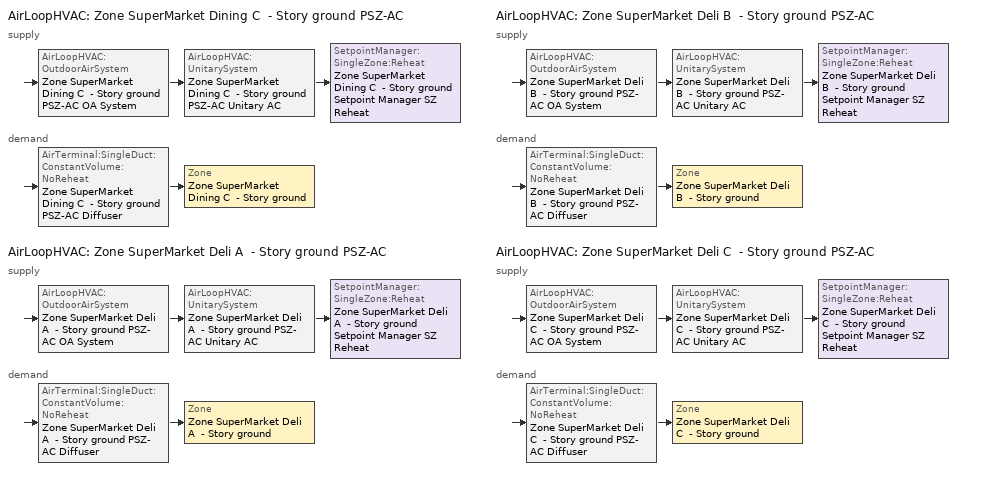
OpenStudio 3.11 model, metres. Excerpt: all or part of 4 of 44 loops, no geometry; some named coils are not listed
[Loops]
AirLoopHVAC 'Zone SuperMarket Dining C  - Story ground PSZ-AC'
 supply: AirLoopHVAC:OutdoorAirSystem 'Zone SuperMarket Dining C  - Story ground PSZ-AC OA System' > AirLoopHVAC:UnitarySystem 'Zone SuperMarket Dining C  - Story ground PSZ-AC Unitary AC' > SetpointManager:SingleZone:Reheat 'Zone SuperMarket Dining C  - Story ground Setpoint Manager SZ Reheat'
 demand: AirTerminal:SingleDuct:ConstantVolume:NoReheat 'Zone SuperMarket Dining C  - Story ground PSZ-AC Diffuser' > Zone 'Zone SuperMarket Dining C  - Story ground'
AirLoopHVAC 'Zone SuperMarket Deli A  - Story ground PSZ-AC'
 supply: AirLoopHVAC:OutdoorAirSystem 'Zone SuperMarket Deli A  - Story ground PSZ-AC OA System' > AirLoopHVAC:UnitarySystem 'Zone SuperMarket Deli A  - Story ground PSZ-AC Unitary AC' > SetpointManager:SingleZone:Reheat 'Zone SuperMarket Deli A  - Story ground Setpoint Manager SZ Reheat'
 demand: AirTerminal:SingleDuct:ConstantVolume:NoReheat 'Zone SuperMarket Deli A  - Story ground PSZ-AC Diffuser' > Zone 'Zone SuperMarket Deli A  - Story ground'
AirLoopHVAC 'Zone SuperMarket Deli B  - Story ground PSZ-AC'
 supply: AirLoopHVAC:OutdoorAirSystem 'Zone SuperMarket Deli B  - Story ground PSZ-AC OA System' > AirLoopHVAC:UnitarySystem 'Zone SuperMarket Deli B  - Story ground PSZ-AC Unitary AC' > SetpointManager:SingleZone:Reheat 'Zone SuperMarket Deli B  - Story ground Setpoint Manager SZ Reheat'
 demand: AirTerminal:SingleDuct:ConstantVolume:NoReheat 'Zone SuperMarket Deli B  - Story ground PSZ-AC Diffuser' > Zone 'Zone SuperMarket Deli B  - Story ground'
AirLoopHVAC 'Zone SuperMarket Deli C  - Story ground PSZ-AC'
 supply: AirLoopHVAC:OutdoorAirSystem 'Zone SuperMarket Deli C  - Story ground PSZ-AC OA System' > AirLoopHVAC:UnitarySystem 'Zone SuperMarket Deli C  - Story ground PSZ-AC Unitary AC' > SetpointManager:SingleZone:Reheat 'Zone SuperMarket Deli C  - Story ground Setpoint Manager SZ Reheat'
 demand: AirTerminal:SingleDuct:ConstantVolume:NoReheat 'Zone SuperMarket Deli C  - Story ground PSZ-AC Diffuser' > Zone 'Zone SuperMarket Deli C  - Story ground'
[Sizing:Zone] Zone Cooling Design Supply Air Temperature Input Method=SupplyAirTemperature; Zone Cooling Design Supply Air Temperature {C}=12.7778; Zone Cooling Design Supply Air Temperature Difference {deltaC}=11.11; Zone Heating Design Supply Air Temperature Input Method=SupplyAirTemperature; Zone Heating Design Supply Air Temperature {C}=50; Zone Heating Design Supply Air Temperature Difference {deltaC}=11.11; Zone Cooling Design Supply Air Humidity Ratio {kg-H2O/kg-air}=0.0085; Zone Heating Design Supply Air Humidity Ratio {kg-H2O/kg-air}=0.008; Cooling Design Air Flow Method=DesignDay; Heating Design Air Flow Method=DesignDay; Heating Maximum Air Flow Fraction=1; Account for Dedicated Outdoor Air System=No; Dedicated Outdoor Air System Control Strategy=NeutralSupplyAir; Dedicated Outdoor Air Low Setpoint Temperature for Design {C}=autosize; Dedicated Outdoor Air High Setpoint Temperature for Design {C}=autosize; Zone Load Sizing Method=Sensible Load Only No Latent Load; Zone Latent Cooling Design Supply Air Humidity Ratio Input Method=HumidityRatioDifference; Zone Cooling Design Supply Air Humidity Ratio Difference {kgWater/kgDryAir}=0.005; Zone Latent Heating Design Supply Air Humidity Ratio Input Method=HumidityRatioDifference; Zone Humidification Design Supply Air Humidity Ratio Difference {kgWater/kgDryAir}=0.005; Sizing Option=Coincident; Heating Coil Sizing Method=None; Maximum Heating Capacity To Cooling Load Sizing Ratio {W/W}=1
Zone SuperMarket Dining C  - Story ground; Zone SuperMarket Deli A  - Story ground; Zone SuperMarket Deli B  - Story ground; Zone SuperMarket Deli C  - Story ground
[Zone equipment]
Zone SuperMarket Dining C  - Story ground: Zone SuperMarket Dining C  - Story ground PSZ-AC Diffuser
Zone SuperMarket Deli A  - Story ground: Zone SuperMarket Deli A  - Story ground Exhaust Fan, Zone SuperMarket Deli A  - Story ground PSZ-AC Diffuser
Zone SuperMarket Deli B  - Story ground: Zone SuperMarket Deli B  - Story ground Exhaust Fan, Zone SuperMarket Deli B  - Story ground PSZ-AC Diffuser
Zone SuperMarket Deli C  - Story ground: Zone SuperMarket Deli C  - Story ground Exhaust Fan, Zone SuperMarket Deli C  - Story ground PSZ-AC Diffuser
[Fan:ZoneExhaust] Availability Schedule=Always On Discrete; Fan Total Efficiency=0.53983; Pressure Rise {Pa}=124.544; Flow Fraction Schedule=Always On Discrete; System Availability Manager Coupling Mode=Decoupled
Name | Maximum Flow Rate {m3/s}
Zone SuperMarket Deli A  - Story ground Exhaust Fan; Zone SuperMarket Deli C  - Story ground Exhaust Fan | 0.122471
Zone SuperMarket Deli B  - Story ground Exhaust Fan | 1.16923
[AirLoopHVAC] Design Supply Air Flow Rate {m3/s}=autosize; Design Return Air Flow Fraction of Supply Air Flow=1
Name | Availability Schedule
Zone SuperMarket Dining C  - Story ground PSZ-AC | Zone SuperMarket Dining C  - Story ground PSZ-AC Occ Sch
Zone SuperMarket Deli A  - Story ground PSZ-AC | Zone SuperMarket Deli A  - Story ground PSZ-AC Occ Sch
Zone SuperMarket Deli B  - Story ground PSZ-AC | Zone SuperMarket Deli B  - Story ground PSZ-AC Occ Sch
Zone SuperMarket Deli C  - Story ground PSZ-AC | Zone SuperMarket Deli C  - Story ground PSZ-AC Occ Sch
[Sizing:System] Type of Load to Size On=Sensible; Design Outdoor Air Flow Rate {m3/s}=Autosize; Central Heating Maximum System Air Flow Ratio=1; Preheat Design Temperature {C}=7.22222; Preheat Design Humidity Ratio {kg-H2O/kg-Air}=0.008; Precool Design Temperature {C}=12.7778; Precool Design Humidity Ratio {kg-H2O/kg-Air}=0.008; Central Cooling Design Supply Air Temperature {C}=12.7778; Central Heating Design Supply Air Temperature {C}=50; Sizing Option=Coincident; 100% Outdoor Air in Cooling=No; 100% Outdoor Air in Heating=No; Central Cooling Design Supply Air Humidity Ratio {kg-H2O/kg-Air}=0.0085; Central Heating Design Supply Air Humidity Ratio {kg-H2O/kg-Air}=0.008; Cooling Design Air Flow Method=DesignDay; Heating Design Air Flow Method=DesignDay; System Outdoor Air Method=ZoneSum; Zone Maximum Outdoor Air Fraction=1; Cooling Supply Air Flow Rate Per Floor Area {m3/s-m2}=0.00996765; Cooling Fraction of Autosized Cooling Supply Air Flow Rate=1; Cooling Supply Air Flow Rate Per Unit Cooling Capacity {m3/s-W}=3.94755e-05; Heating Supply Air Flow Rate Per Floor Area {m3/s-m2}=0.00996765; Heating Fraction of Autosized Heating Supply Air Flow Rate=1; Heating Fraction of Autosized Cooling Supply Air Flow Rate=1; Heating Supply Air Flow Rate Per Unit Heating Capacity {m3/s-W}=3.15882e-05; Cooling Design Capacity Method=CoolingDesignCapacity; Cooling Design Capacity {W}=autosize; Cooling Design Capacity Per Floor Area {W/m2}=234.7; Fraction of Autosized Cooling Design Capacity=1; Heating Design Capacity Method=HeatingDesignCapacity; Heating Design Capacity {W}=autosize; Heating Design Capacity Per Floor Area {W/m2}=157; Fraction of Autosized Heating Design Capacity=1; Central Cooling Capacity Control Method=OnOff; Occupant Diversity=autosize; Heating Coil Sizing Method=None; Maximum Heating Capacity To Cooling Capacity Sizing Ratio {W/W}=1
Zone SuperMarket Dining C  - Story ground PSZ-AC; Zone SuperMarket Deli A  - Story ground PSZ-AC; Zone SuperMarket Deli B  - Story ground PSZ-AC; Zone SuperMarket Deli C  - Story ground PSZ-AC
[SetpointManager:SingleZone:Reheat] Minimum Supply Air Temperature {C}=12.7778; Maximum Supply Air Temperature {C}=50
Name | Control Zone | Setpoint Node or NodeList
Zone SuperMarket Dining C  - Story ground Setpoint Manager SZ Reheat | Zone SuperMarket Dining C  - Story ground | Zone SuperMarket Dining C  - Story ground PSZ-AC Supply Outlet Node
Zone SuperMarket Deli A  - Story ground Setpoint Manager SZ Reheat | Zone SuperMarket Deli A  - Story ground | Zone SuperMarket Deli A  - Story ground PSZ-AC Supply Outlet Node
Zone SuperMarket Deli B  - Story ground Setpoint Manager SZ Reheat | Zone SuperMarket Deli B  - Story ground | Zone SuperMarket Deli B  - Story ground PSZ-AC Supply Outlet Node
Zone SuperMarket Deli C  - Story ground Setpoint Manager SZ Reheat | Zone SuperMarket Deli C  - Story ground | Zone SuperMarket Deli C  - Story ground PSZ-AC Supply Outlet Node
[Coil:Heating:Electric] Availability Schedule=Always On Discrete; Efficiency=1
Zone SuperMarket Dining C  - Story ground PSZ-AC Electric Backup Htg Coil; Zone SuperMarket Deli A  - Story ground PSZ-AC Electric Backup Htg Coil; Zone SuperMarket Deli B  - Story ground PSZ-AC Electric Backup Htg Coil; Zone SuperMarket Deli C  - Story ground PSZ-AC Electric Backup Htg Coil
[Coil:Cooling:DX:SingleSpeed] Availability Schedule=Always On Discrete; Rated Total Cooling Capacity {W}=autosize; Rated Sensible Heat Ratio=autosize; Rated COP {W/W}=3.721984; Rated Air Flow Rate {m3/s}=autosize; Rated Evaporator Fan Power Per Volume Flow Rate 2017 {W/(m3/s)}=773.3; Rated Evaporator Fan Power Per Volume Flow Rate 2023 {W/(m3/s)}=934.4; Total Cooling Capacity Function of Temperature Curve=CoilClgDXQRatio_fTwbToadbSI; Total Cooling Capacity Function of Flow Fraction Curve=CoilClgDXSnglQRatio_fCFMRatio; Energy Input Ratio Function of Temperature Curve=CoilClgDXEIRRatio_fTwbToadbSI; Energy Input Ratio Function of Flow Fraction Curve=CoilClgDXSnglEIRRatio_fCFMRatio; Part Load Fraction Correlation Curve=CoilClgDXEIRRatio_fQFrac; Minimum Outdoor Dry-Bulb Temperature for Compressor Operation {C}=-25; Nominal Time for Condensate Removal to Begin {s}=0; Ratio of Initial Moisture Evaporation Rate and Steady State Latent Capacity=0; Maximum Cycling Rate {cycles/hr}=0; Latent Capacity Time Constant {s}=0; Condenser Type=AirCooled; Evaporative Condenser Effectiveness=0.9; Evaporative Condenser Air Flow Rate {m3/s}=autosize; Evaporative Condenser Pump Rated Power Consumption {W}=autosize; Crankcase Heater Capacity {W}=0; Maximum Outdoor Dry-Bulb Temperature for Crankcase Heater Operation {C}=10; Basin Heater Capacity {W/K}=0; Basin Heater Setpoint Temperature {C}=2
Zone SuperMarket Dining C  - Story ground PSZ-AC 1spd DX AC Clg Coil 4kBtu/hr 13.4SEER; Zone SuperMarket Deli A  - Story ground PSZ-AC 1spd DX AC Clg Coil 9kBtu/hr 13.4SEER; Zone SuperMarket Deli B  - Story ground PSZ-AC 1spd DX AC Clg Coil 52kBtu/hr 13.4SEER; Zone SuperMarket Deli C  - Story ground PSZ-AC 1spd DX AC Clg Coil 7kBtu/hr 13.4SEER
[Fan:OnOff] Availability Schedule=Always On Discrete; Fan Total Efficiency=0.55575; Pressure Rise {Pa}=622.722; Maximum Flow Rate {m3/s}=autosize; Motor Efficiency=0.855; Motor In Airstream Fraction=1
Name | Fan Power Ratio Function of Speed Ratio Curve | Fan Efficiency Ratio Function of Speed Ratio Curve
Zone SuperMarket Dining C  - Story ground PSZ-AC Fan | Fan On Off Power Curve 38 | Fan On Off Efficiency Curve 38
Zone SuperMarket Deli A  - Story ground PSZ-AC Fan | Fan On Off Power Curve 39 | Fan On Off Efficiency Curve 39
Zone SuperMarket Deli B  - Story ground PSZ-AC Fan | Fan On Off Power Curve 40 | Fan On Off Efficiency Curve 40
Zone SuperMarket Deli C  - Story ground PSZ-AC Fan | Fan On Off Power Curve 41 | Fan On Off Efficiency Curve 41
[AirLoopHVAC:UnitarySystem] Control Type=Load; Dehumidification Control Type=None; Availability Schedule=Always On Discrete; Fan Placement=DrawThrough; DX Heating Coil Sizing Ratio=1; Use DOAS DX Cooling Coil=No; DOAS DX Cooling Coil Leaving Minimum Air Temperature {C}=2; Latent Load Control=SensibleOnlyLoadControl; Supply Air Flow Rate Method During Cooling Operation=SupplyAirFlowRate; Supply Air Flow Rate During Cooling Operation {m3/s}=Autosize; Supply Air Flow Rate Method During Heating Operation=SupplyAirFlowRate; Supply Air Flow Rate During Heating Operation {m3/s}=Autosize; Supply Air Flow Rate Method When No Cooling or Heating is Required=None; No Load Supply Air Flow Rate Control Set To Low Speed=Yes; Maximum Supply Air Temperature {C}=80; Maximum Outdoor Dry-Bulb Temperature for Supplemental Heater Operation {C}=21; Ancilliary On-Cycle Electric Power {W}=0; Ancilliary Off-Cycle Electric Power {W}=0
Name | Controlling Zone or Thermostat Location | Supply Fan | Supply Air Fan Operating Mode Schedule | Heating Coil | Cooling Coil | Supplemental Heating Coil
Zone SuperMarket Dining C  - Story ground PSZ-AC Unitary AC | Zone SuperMarket Dining C  - Story ground | Zone SuperMarket Dining C  - Story ground PSZ-AC Fan | Zone SuperMarket Dining C  - Story ground PSZ-AC Occ Sch | Zone SuperMarket Dining C  - Story ground PSZ-AC Water Htg Coil | Zone SuperMarket Dining C  - Story ground PSZ-AC 1spd DX AC Clg Coil 4kBtu/hr 13.4SEER | Zone SuperMarket Dining C  - Story ground PSZ-AC Electric Backup Htg Coil
Zone SuperMarket Deli A  - Story ground PSZ-AC Unitary AC | Zone SuperMarket Deli A  - Story ground | Zone SuperMarket Deli A  - Story ground PSZ-AC Fan | Zone SuperMarket Deli A  - Story ground PSZ-AC Occ Sch | Zone SuperMarket Deli A  - Story ground PSZ-AC Water Htg Coil | Zone SuperMarket Deli A  - Story ground PSZ-AC 1spd DX AC Clg Coil 9kBtu/hr 13.4SEER | Zone SuperMarket Deli A  - Story ground PSZ-AC Electric Backup Htg Coil
Zone SuperMarket Deli B  - Story ground PSZ-AC Unitary AC | Zone SuperMarket Deli B  - Story ground | Zone SuperMarket Deli B  - Story ground PSZ-AC Fan | Zone SuperMarket Deli B  - Story ground PSZ-AC Occ Sch | Zone SuperMarket Deli B  - Story ground PSZ-AC Water Htg Coil | Zone SuperMarket Deli B  - Story ground PSZ-AC 1spd DX AC Clg Coil 52kBtu/hr 13.4SEER | Zone SuperMarket Deli B  - Story ground PSZ-AC Electric Backup Htg Coil
Zone SuperMarket Deli C  - Story ground PSZ-AC Unitary AC | Zone SuperMarket Deli C  - Story ground | Zone SuperMarket Deli C  - Story ground PSZ-AC Fan | Zone SuperMarket Deli C  - Story ground PSZ-AC Occ Sch | Zone SuperMarket Deli C  - Story ground PSZ-AC Water Htg Coil | Zone SuperMarket Deli C  - Story ground PSZ-AC 1spd DX AC Clg Coil 7kBtu/hr 13.4SEER | Zone SuperMarket Deli C  - Story ground PSZ-AC Electric Backup Htg Coil
[Controller:OutdoorAir] Minimum Outdoor Air Flow Rate {m3/s}=autosize; Maximum Outdoor Air Flow Rate {m3/s}=Autosize; Economizer Control Type=NoEconomizer; Economizer Control Action Type=ModulateFlow; Economizer Maximum Limit Dry-Bulb Temperature {C}=28; Economizer Maximum Limit Enthalpy {J/kg}=64000; Lockout Type=LockoutWithHeating; Minimum Limit Type=FixedMinimum; High Humidity Control=No; High Humidity Outdoor Air Flow Ratio=1; Control High Indoor Humidity Based on Outdoor Humidity Ratio=Yes; Heat Recovery Bypass Control Type=BypassWhenWithinEconomizerLimits; Economizer Operation Staging=InterlockedWithMechanicalCooling
Name | Minimum Outdoor Air Schedule | Maximum Fraction of Outdoor Air Schedule | Controller Mechanical Ventilation
Zone SuperMarket Dining C  - Story ground PSZ-AC OA System Controller | Zone SuperMarket Dining C  - Story ground PSZ-AC Occ Sch | ems_Zone_SuperMarket_Dining_C____Story_ground_PSZ_AC_maxOASch | Controller Mechanical Ventilation 39
Zone SuperMarket Deli A  - Story ground PSZ-AC OA System Controller | Zone SuperMarket Deli A  - Story ground PSZ-AC Occ Sch | ems_Zone_SuperMarket_Deli_A____Story_ground_PSZ_AC_maxOASch | Controller Mechanical Ventilation 40
Zone SuperMarket Deli B  - Story ground PSZ-AC OA System Controller | Zone SuperMarket Deli B  - Story ground PSZ-AC Occ Sch | ems_Zone_SuperMarket_Deli_B____Story_ground_PSZ_AC_maxOASch | Controller Mechanical Ventilation 41
Zone SuperMarket Deli C  - Story ground PSZ-AC OA System Controller | Zone SuperMarket Deli C  - Story ground PSZ-AC Occ Sch | ems_Zone_SuperMarket_Deli_C____Story_ground_PSZ_AC_maxOASch | Controller Mechanical Ventilation 42
[Controller:MechanicalVentilation] Availability Schedule=Always On Discrete
Controller Mechanical Ventilation 39; Controller Mechanical Ventilation 40; Controller Mechanical Ventilation 41; Controller Mechanical Ventilation 42
[AirLoopHVAC:OutdoorAirSystem]
Name | Controller
Zone SuperMarket Dining C  - Story ground PSZ-AC OA System | Zone SuperMarket Dining C  - Story ground PSZ-AC OA System Controller
Zone SuperMarket Deli A  - Story ground PSZ-AC OA System | Zone SuperMarket Deli A  - Story ground PSZ-AC OA System Controller
Zone SuperMarket Deli B  - Story ground PSZ-AC OA System | Zone SuperMarket Deli B  - Story ground PSZ-AC OA System Controller
Zone SuperMarket Deli C  - Story ground PSZ-AC OA System | Zone SuperMarket Deli C  - Story ground PSZ-AC OA System Controller
[AirTerminal:SingleDuct:ConstantVolume:NoReheat] Availability Schedule=Always On Discrete; Maximum Air Flow Rate {m3/s}=AutoSize
Zone SuperMarket Dining C  - Story ground PSZ-AC Diffuser; Zone SuperMarket Deli A  - Story ground PSZ-AC Diffuser; Zone SuperMarket Deli B  - Story ground PSZ-AC Diffuser; Zone SuperMarket Deli C  - Story ground PSZ-AC Diffuser
[Schedule:Ruleset]
Name | Default Day Schedule | Summer Design Day Schedule | Winter Design Day Schedule
Zone SuperMarket Deli A  - Story ground PSZ-AC Occ Sch | Zone SuperMarket Deli A  - Story ground PSZ-AC Occ Sch Default | Zone SuperMarket Deli A  - Story ground PSZ-AC Occ Sch Summer Design Day | Zone SuperMarket Deli A  - Story ground PSZ-AC Occ Sch Winter Design Day
ems_Zone_SuperMarket_Deli_A____Story_ground_PSZ_AC_maxOASch | ems_Zone_SuperMarket_Deli_A____Story_ground_PSZ_AC_maxOASch_Default
Zone SuperMarket Deli B  - Story ground PSZ-AC Occ Sch | Zone SuperMarket Deli B  - Story ground PSZ-AC Occ Sch Default | Zone SuperMarket Deli B  - Story ground PSZ-AC Occ Sch Summer Design Day | Zone SuperMarket Deli B  - Story ground PSZ-AC Occ Sch Winter Design Day
ems_Zone_SuperMarket_Deli_B____Story_ground_PSZ_AC_maxOASch | ems_Zone_SuperMarket_Deli_B____Story_ground_PSZ_AC_maxOASch_Default
Zone SuperMarket Deli C  - Story ground PSZ-AC Occ Sch | Zone SuperMarket Deli C  - Story ground PSZ-AC Occ Sch Default | Zone SuperMarket Deli C  - Story ground PSZ-AC Occ Sch Summer Design Day | Zone SuperMarket Deli C  - Story ground PSZ-AC Occ Sch Winter Design Day
ems_Zone_SuperMarket_Deli_C____Story_ground_PSZ_AC_maxOASch | ems_Zone_SuperMarket_Deli_C____Story_ground_PSZ_AC_maxOASch_Default
Zone SuperMarket Dining C  - Story ground PSZ-AC Occ Sch | Zone SuperMarket Dining C  - Story ground PSZ-AC Occ Sch Default | Zone SuperMarket Dining C  - Story ground PSZ-AC Occ Sch Summer Design Day | Zone SuperMarket Dining C  - Story ground PSZ-AC Occ Sch Winter Design Day
ems_Zone_SuperMarket_Dining_C____Story_ground_PSZ_AC_maxOASch | ems_Zone_SuperMarket_Dining_C____Story_ground_PSZ_AC_maxOASch_Default
[Schedule:Day]
Zone SuperMarket Deli A  - Story ground PSZ-AC Occ Sch Default; Zone SuperMarket Deli C  - Story ground PSZ-AC Occ Sch Default: 8, 0, 0, 22, 0, 1, 24, 0, 0
Zone SuperMarket Deli A  - Story ground PSZ-AC Occ Sch Winter Design Day; Zone SuperMarket Deli A  - Story ground PSZ-AC Occ Sch Summer Design Day; Zone SuperMarket Deli B  - Story ground PSZ-AC Occ Sch Winter Design Day; Zone SuperMarket Deli B  - Story ground PSZ-AC Occ Sch Summer Design Day; Zone SuperMarket Deli C  - Story ground PSZ-AC Occ Sch Winter Design Day; Zone SuperMarket Deli C  - Story ground PSZ-AC Occ Sch Summer Design Day; Zone SuperMarket Dining C  - Story ground PSZ-AC Occ Sch Winter Design Day; Zone SuperMarket Dining C  - Story ground PSZ-AC Occ Sch Summer Design Day: 24, 0, 1
Schedule Day 39; Schedule Day 41; Schedule Day 43; Schedule Day 49: 7, 0, 0, 21, 0, 1, 24, 0, 0
Schedule Day 40; Schedule Day 44: 8, 0, 0, 19, 0, 1, 24, 0, 0
ems_Zone_SuperMarket_Deli_A____Story_ground_PSZ_AC_maxOASch_Default; ems_Zone_SuperMarket_Deli_B____Story_ground_PSZ_AC_maxOASch_Default; ems_Zone_SuperMarket_Deli_C____Story_ground_PSZ_AC_maxOASch_Default; ems_Zone_SuperMarket_Dining_C____Story_ground_PSZ_AC_maxOASch_Default: 24, 0, 0.75
Zone SuperMarket Deli B  - Story ground PSZ-AC Occ Sch Default; Zone SuperMarket Dining C  - Story ground PSZ-AC Occ Sch Default: 7, 0, 0, 22, 0, 1, 24, 0, 0
Schedule Day 42; Schedule Day 50: 7, 0, 0, 20, 0, 1, 24, 0, 0
[Schedule:Rule] Date Specification Type=DateRange; Start Month=1; End Month=12
Name | Schedule Ruleset | Rule Order | Day Schedule | Apply Saturday | Start Day | End Day | Apply Sunday
Schedule Rule 26 | Zone SuperMarket Deli A  - Story ground PSZ-AC Occ Sch | 1 | Schedule Day 39 | Yes | 7 | 30
Schedule Rule 27 | Zone SuperMarket Deli A  - Story ground PSZ-AC Occ Sch | 0 | Schedule Day 40 |  | 1 | 31 | Yes
Schedule Rule 28 | Zone SuperMarket Deli B  - Story ground PSZ-AC Occ Sch | 1 | Schedule Day 41 | Yes | 7 | 30
Schedule Rule 29 | Zone SuperMarket Deli B  - Story ground PSZ-AC Occ Sch | 0 | Schedule Day 42 |  | 1 | 31 | Yes
Schedule Rule 30 | Zone SuperMarket Deli C  - Story ground PSZ-AC Occ Sch | 1 | Schedule Day 43 | Yes | 7 | 30
Schedule Rule 31 | Zone SuperMarket Deli C  - Story ground PSZ-AC Occ Sch | 0 | Schedule Day 44 |  | 1 | 31 | Yes
Schedule Rule 36 | Zone SuperMarket Dining C  - Story ground PSZ-AC Occ Sch | 1 | Schedule Day 49 | Yes | 7 | 30
Schedule Rule 37 | Zone SuperMarket Dining C  - Story ground PSZ-AC Occ Sch | 0 | Schedule Day 50 |  | 1 | 31 | Yes
[Schedule:Constant]
Always On Discrete: Value=1
[Curve:Cubic] Maximum Value of x=1
Name | Coefficient1 Constant | Coefficient2 x | Coefficient3 x**2 | Coefficient4 x**3 | Minimum Value of x
Fan On Off Efficiency Curve 38; Fan On Off Efficiency Curve 39; Fan On Off Efficiency Curve 40; Fan On Off Efficiency Curve 41 | 1 | 0 | 0 | 0 | 0
CoilClgDXEIRRatio_fQFrac | 0 | 5.1091 | -8.5515 | 4.4744 | 0.7
[Curve:Exponent] Coefficient1 Constant=1; Coefficient2 Constant=0; Coefficient3 Constant=0; Minimum Value of x=0; Maximum Value of x=1
Fan On Off Power Curve 38; Fan On Off Power Curve 39; Fan On Off Power Curve 40; Fan On Off Power Curve 41
[Curve:Biquadratic] Minimum Value of x=13.89; Maximum Value of x=25; Minimum Value of y=23.89; Maximum Value of y=46.11; Minimum Curve Output=0.77
Name | Coefficient1 Constant | Coefficient2 x | Coefficient3 x**2 | Coefficient4 y | Coefficient5 y**2 | Coefficient6 x*y | Maximum Curve Output
CoilClgDXQRatio_fTwbToadbSI | 0.86779 | 0.014245 | 0.000554 | -0.007569 | 3.2e-05 | -0.000191 | 1.29
CoilClgDXEIRRatio_fTwbToadbSI | 0.116709 | 0.028458 | -0.000411 | 0.021422 | 0.000162 | -0.00068 | 1.33
[Curve:Quadratic]
Name | Coefficient1 Constant | Coefficient2 x | Coefficient3 x**2 | Minimum Value of x | Maximum Value of x
CoilClgDXSnglQRatio_fCFMRatio | 0.8 | 0.2 | 0 | 0.5 | 1.5
CoilClgDXSnglEIRRatio_fCFMRatio | 1.156 | -0.1816 | 0.0256 | 0 | 1
